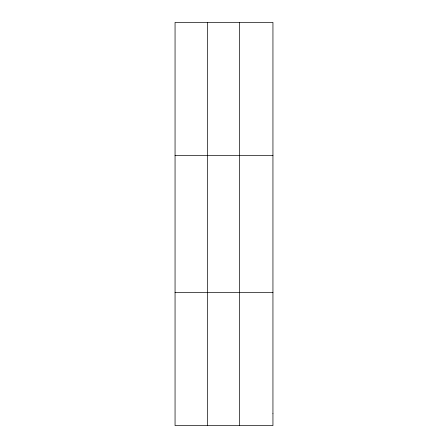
<?xml version="1.0" encoding="UTF-8"?>
<svg xmlns="http://www.w3.org/2000/svg" width="448" height="448" viewBox="0 0 448 448"><rect width="100%" height="100%" fill="white"/><g stroke="black" fill="none" stroke-linecap="round" stroke-linejoin="round"><path stroke-width="0.67" d="M207.357 22.4L207.357 425.6M239.663 22.4L239.663 425.6M175.056 155.456L272.944 155.456M175.056 292.544L272.944 292.544M272.944 413.504L272.944 425.6L175.056 425.6L175.056 22.4L272.944 22.4L272.944 413.504"/></g></svg>
